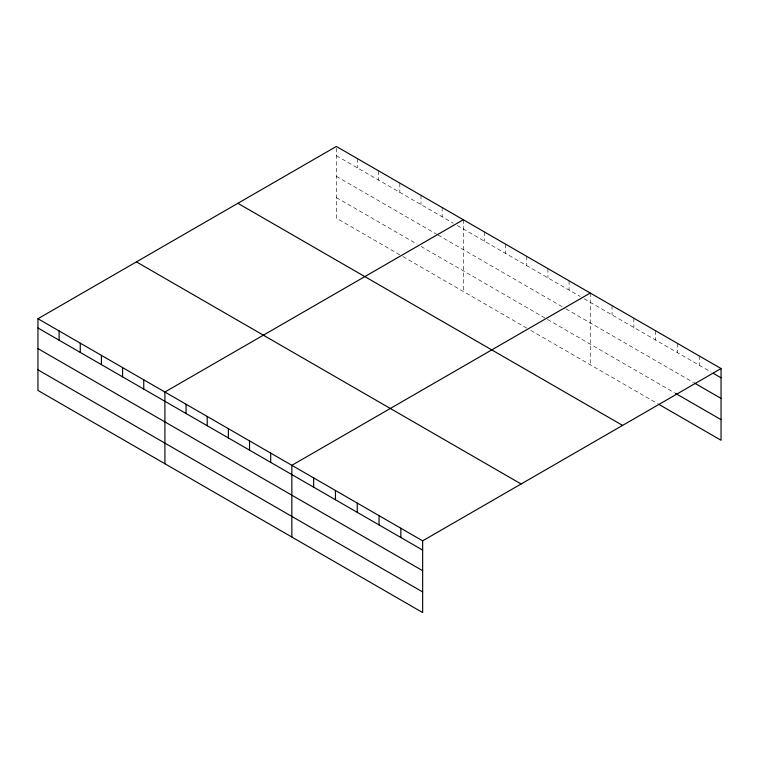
<?xml version="1.0" encoding="UTF-8"?>
<svg xmlns="http://www.w3.org/2000/svg" width="759" height="759" viewBox="0 0 759 759"><rect width="100%" height="100%" fill="white"/><g stroke="black" fill="none" stroke-linecap="round" stroke-linejoin="round"><path stroke-width="0.57" stroke-dasharray="3.79 2.85" d="M336.351 155.709L453.227 223.184M457.26 225.508L580.18 296.484M584.202 298.809L711.145 372.09M336.351 176.316L437.108 234.493M438.114 235.072L565.066 308.363M566.072 308.951L693.309 382.403M336.351 197.558L416.957 244.094M420.989 246.419L674.476 392.773M399.822 254.815L336.351 218.165L336.351 146.449M402.849 256.561L526.774 328.106M530.807 330.431L657.636 403.655M699.248 355.971L699.248 365.231M677.455 343.381L677.455 352.641M655.653 330.801L655.653 340.051M633.85 318.211L633.85 327.471M612.048 305.63L612.048 314.881M590.255 293.04L590.255 364.756M569.098 280.821L569.098 290.08M547.932 268.61L547.932 277.87M526.774 256.39L526.774 265.65M505.617 244.18L505.617 253.43M484.46 231.96L484.46 241.22M463.303 219.749L463.303 291.456M442.146 207.53L442.146 216.789M420.989 195.31L420.989 204.569M399.822 183.099L399.822 192.359M378.665 170.879L378.665 180.139M357.508 158.669L357.508 167.929"/><path stroke-width="1.14" d="M37.95 318.733L422.649 540.835L422.649 612.551L37.95 390.449L37.95 318.733L336.351 146.449L721.05 368.551L721.05 440.267L658.622 404.224M463.303 219.749L164.902 392.023L164.902 463.74M590.255 293.04L291.854 465.324L291.854 537.03M422.649 540.835L721.05 368.551M713.118 373.238L721.05 377.811M694.295 382.972L721.05 398.428M675.472 393.342L721.05 419.661M237.88 203.308L622.579 425.41M136.421 261.883L521.12 483.986M37.95 327.992L422.649 550.095M37.95 348.599L422.649 570.702M37.95 369.832L422.649 591.935M400.847 528.245L400.847 537.505M379.054 515.665L379.054 524.924M357.252 503.075L357.252 512.334M335.45 490.494L335.45 499.745M313.647 477.904L313.647 487.164M270.697 453.104L270.697 462.364M249.531 440.884L249.531 450.144M228.374 428.674L228.374 437.934M207.216 416.454L207.216 425.714M186.059 404.243L186.059 413.503M143.745 379.813L143.745 389.063M122.588 367.593L122.588 376.853M101.421 355.383L101.421 364.633M80.264 343.163L80.264 352.423M59.107 330.943L59.107 340.203"/></g></svg>
